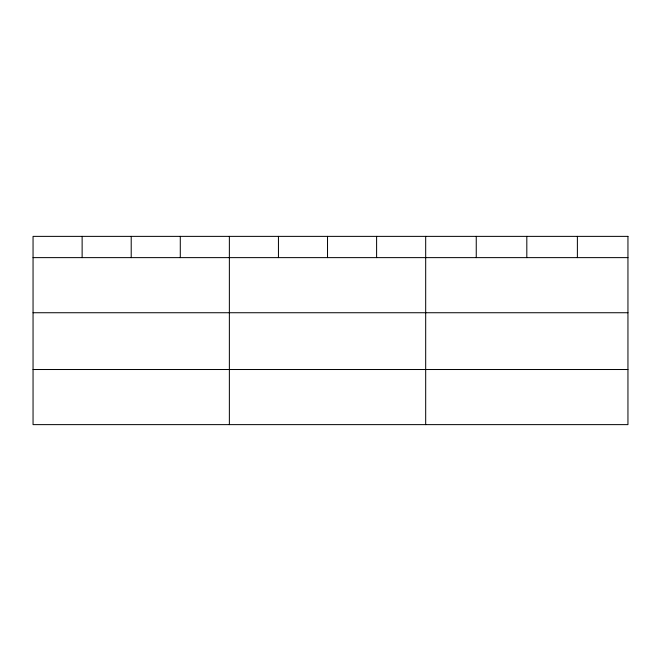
<?xml version="1.0" encoding="UTF-8"?>
<svg xmlns="http://www.w3.org/2000/svg" width="661" height="661" viewBox="0 0 661 661"><rect width="100%" height="100%" fill="white"/><g stroke="black" fill="none" stroke-linecap="round" stroke-linejoin="round"><path stroke-width="0.99" d="M33.05 257.625L627.95 257.625M33.05 312.736L627.95 312.736M33.05 369.516L627.95 369.516M577.384 236.374L577.384 257.625M526.817 236.374L526.817 257.625M476.25 236.374L476.25 257.625M425.684 236.374L425.684 424.626M376.605 236.374L376.605 257.625M327.526 236.374L327.526 257.625M278.446 236.374L278.446 257.625M229.367 236.374L229.367 424.626M180.288 236.374L180.288 257.625M131.209 236.374L131.209 257.625M82.129 236.374L82.129 257.625M627.95 236.374L33.05 236.374L33.05 424.626L627.95 424.626L627.95 236.374"/></g></svg>
